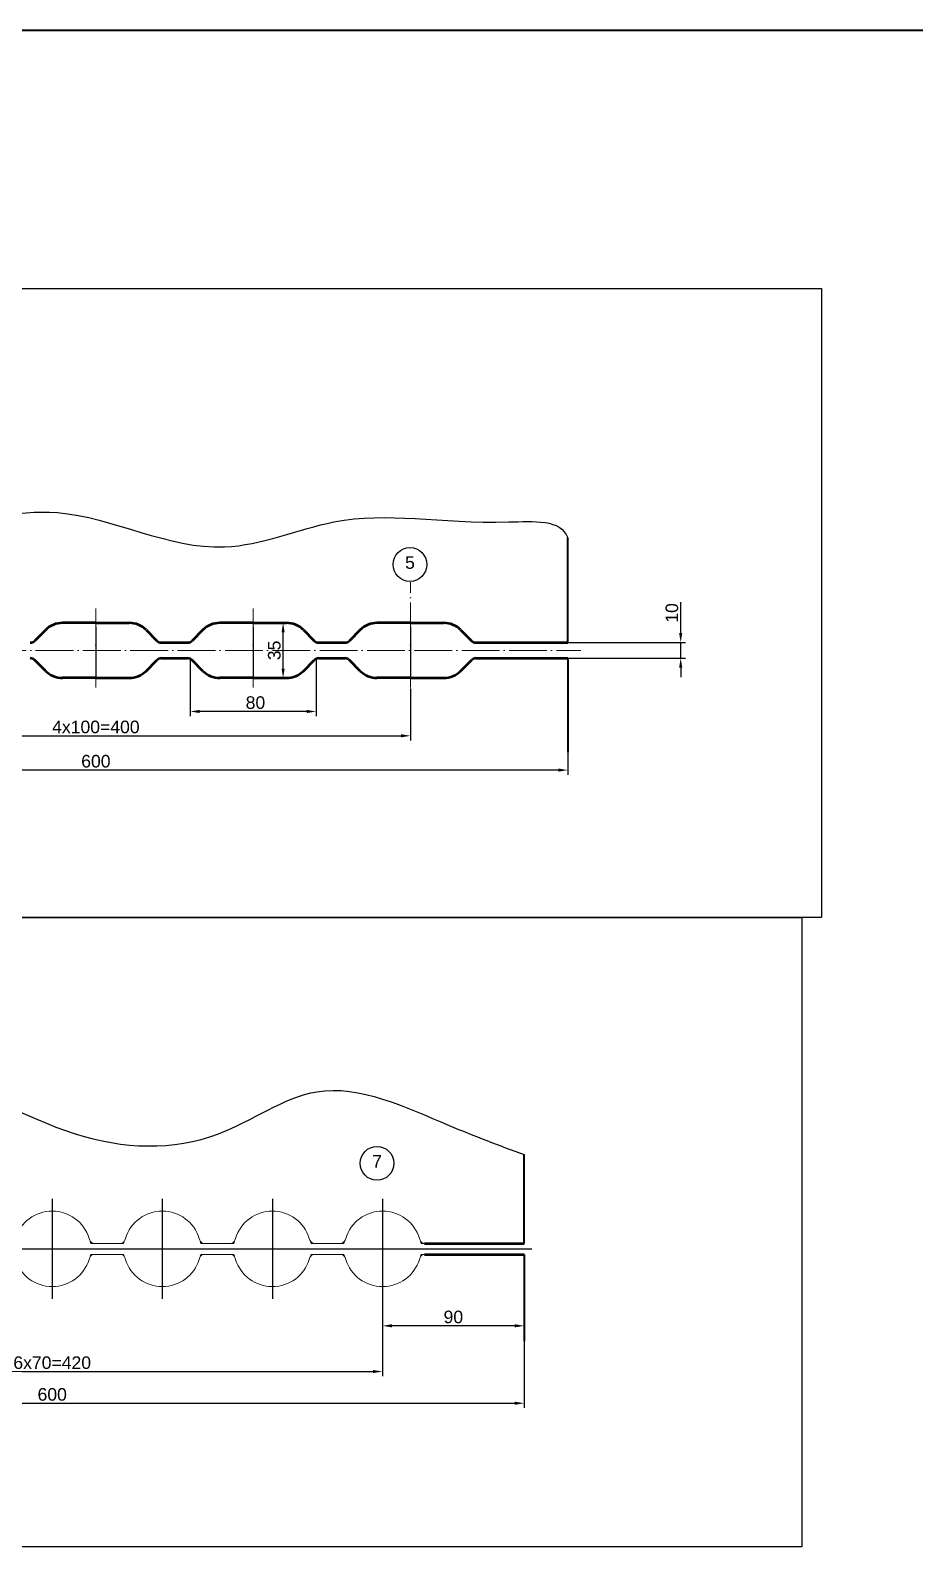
# Model space of a CAD drawing. Header units: millimetres. Extents: x 1526 to 31626, y -4643 to 9189.
# Drawn here: x 5664 to 6226, y 7333 to 8297 of the extents above; entities that cross this region are included whole.
import ezdxf

# ---------------------------------------------------------------- set-up
doc = ezdxf.new("R2010")
doc.units = ezdxf.units.MM
doc.linetypes.add('ACAD_ISO04W100', pattern=[30, 24, -3, 0, -3])
for name, color, linetype, lineweight in [('Quota', 3, 'Continuous', 40), ('контурная', 7, 'Continuous', 50), ('осевые', 1, 'ACAD_ISO04W100', 25), ('размерные', 7, 'Continuous', 25), ('тонкая', 7, 'Continuous', 20), ('тонкий', 7, 'Continuous', 20)]:
    doc.layers.add(name, color=color, linetype=linetype, lineweight=lineweight)
doc.layers.add('осевая', color=4, linetype='Continuous')
doc.styles.get("Standard").update_dxf_attribs({"font": 'arial.ttf'})
doc.dimstyles.new('s2v4', dxfattribs={"dimtxt": 8, "dimasz": 6, "dimexe": 3, "dimexo": 0, "dimgap": 1.5, "dimtad": 1, "dimtxsty": 'Standard', "dimcen": 2.5, "dimadec": 0, "dimazin": 0, "dimtfac": 1, "dimtmove": 0, "dimatfit": 3, "dimfxl": 1, "dimarcsym": 0})
doc.dimstyles.new('s2v4$0', dxfattribs={"dimtxt": 8, "dimasz": 6, "dimexe": 3, "dimexo": 0, "dimgap": 1.5, "dimtad": 1, "dimtxsty": 'Standard', "dimcen": 2.5, "dimadec": 0, "dimazin": 0, "dimtfac": 1, "dimtmove": 0, "dimatfit": 3, "dimfxl": 1, "dimarcsym": 0})

# ---------------------------------------------------------------- blocks, each defined once
blk = doc.blocks.new('*D386')
at = {"layer": 'Defpoints', "color": 0, "transparency": 16777216}
for p in [(5978.05, 7463.32), (5378.05, 7456.9), (5978.05, 7423.73)]:
    blk.add_point(p, dxfattribs=at)
at = {"layer": 'тонкий', "color": 0, "lineweight": -2, "transparency": 16777216}
for p, q in [((5978.05, 7463.32), (5978.05, 7420.73)), ((5378.05, 7456.9), (5378.05, 7420.73)), ((5384.05, 7423.73), (5972.05, 7423.73))]:
    blk.add_line(p, q, dxfattribs=at)
at = {"layer": 'тонкий', "color": 0, "transparency": 16777216}
for points in [[(5384.05, 7424.73), (5384.05, 7422.73), (5378.05, 7423.73)], [(5972.05, 7424.73), (5972.05, 7422.73), (5978.05, 7423.73)]]:
    blk.add_solid(points, dxfattribs=at)
at = {"layer": 'тонкий', "color": 0, "transparency": 16777216, "insert": (5678.05, 7429.32), "char_height": 8, "attachment_point": 5}
blk.add_mtext('600', dxfattribs=at)
blk = doc.blocks.new('*D363')
at = {"layer": 'Defpoints', "color": 0, "transparency": 16777216}
for p in [(5905.8, 7878.12), (5505.8, 7857.48), (5905.8, 7848.11)]:
    blk.add_point(p, dxfattribs=at)
at = {"layer": 'тонкий', "color": 0, "lineweight": -2, "transparency": 16777216}
for p, q in [((5905.8, 7878.12), (5905.8, 7845.11)), ((5505.8, 7857.48), (5505.8, 7845.11)), ((5511.8, 7848.11), (5899.8, 7848.11))]:
    blk.add_line(p, q, dxfattribs=at)
at = {"layer": 'тонкий', "color": 0, "transparency": 16777216}
for points in [[(5511.8, 7849.11), (5511.8, 7847.11), (5505.8, 7848.11)], [(5899.8, 7849.11), (5899.8, 7847.11), (5905.8, 7848.11)]]:
    blk.add_solid(points, dxfattribs=at)
at = {"layer": 'тонкий', "color": 0, "transparency": 16777216, "insert": (5705.8, 7853.7), "char_height": 8, "attachment_point": 5}
blk.add_mtext('4x100=400', dxfattribs=at)
blk = doc.blocks.new('*D364')
at = {"layer": 'Defpoints', "color": 0, "transparency": 16777216}
for p in [(5405.8, 7837.75), (6005.8, 7837.75), (5405.8, 7826.32)]:
    blk.add_point(p, dxfattribs=at)
at = {"layer": 'тонкий', "color": 0, "lineweight": -2, "transparency": 16777216}
for p, q in [((5405.8, 7837.75), (5405.8, 7823.32)), ((6005.8, 7837.75), (6005.8, 7823.32)), ((5999.8, 7826.32), (5411.8, 7826.32))]:
    blk.add_line(p, q, dxfattribs=at)
at = {"layer": 'тонкий', "color": 0, "transparency": 16777216}
for points in [[(5411.8, 7827.32), (5411.8, 7825.32), (5405.8, 7826.32)], [(5999.8, 7827.32), (5999.8, 7825.32), (6005.8, 7826.32)]]:
    blk.add_solid(points, dxfattribs=at)
at = {"layer": 'тонкий', "color": 0, "transparency": 16777216, "insert": (5705.8, 7831.91), "char_height": 8, "attachment_point": 5}
blk.add_mtext('600', dxfattribs=at)
blk = doc.blocks.new('*D317')
at = {"layer": 'Defpoints', "color": 0, "transparency": 16777216}
for p in [(5888.05, 7490.07), (5888.05, 7472.98), (5978.05, 7478.07)]:
    blk.add_point(p, dxfattribs=at)
at = {"layer": 'тонкий', "color": 0, "lineweight": -2, "transparency": 16777216}
for p, q in [((5888.05, 7490.07), (5888.05, 7469.98)), ((5972.05, 7472.98), (5894.05, 7472.98)), ((5978.05, 7478.07), (5978.05, 7469.98))]:
    blk.add_line(p, q, dxfattribs=at)
at = {"layer": 'тонкий', "color": 0, "transparency": 16777216}
for points in [[(5894.05, 7473.98), (5894.05, 7471.98), (5888.05, 7472.98)], [(5972.05, 7473.98), (5972.05, 7471.98), (5978.05, 7472.98)]]:
    blk.add_solid(points, dxfattribs=at)
at = {"layer": 'тонкий', "color": 0, "transparency": 16777216, "insert": (5933.05, 7478.56), "char_height": 8, "attachment_point": 5}
blk.add_mtext('90', dxfattribs=at)
blk = doc.blocks.new('*D212')
at = {"layer": 'Defpoints', "color": 0, "transparency": 16777216}
for p in [(5888.05, 7469.98), (5468.05, 7450.95), (5888.05, 7443.9)]:
    blk.add_point(p, dxfattribs=at)
at = {"layer": 'тонкий', "color": 0, "lineweight": -2, "transparency": 16777216}
for p, q in [((5888.05, 7469.98), (5888.05, 7440.9)), ((5468.05, 7450.95), (5468.05, 7440.9)), ((5474.05, 7443.9), (5882.05, 7443.9))]:
    blk.add_line(p, q, dxfattribs=at)
at = {"layer": 'тонкий', "color": 0, "transparency": 16777216}
for points in [[(5474.05, 7444.9), (5474.05, 7442.9), (5468.05, 7443.9)], [(5882.05, 7444.9), (5882.05, 7442.9), (5888.05, 7443.9)]]:
    blk.add_solid(points, dxfattribs=at)
at = {"layer": 'тонкий', "color": 0, "transparency": 16777216, "insert": (5678.05, 7449.48), "char_height": 8, "attachment_point": 5}
blk.add_mtext('6x70=420', dxfattribs=at)
blk = doc.blocks.new('*D981')
at = {"layer": 'Defpoints', "color": 0, "transparency": 16777216}
for p in [(6005.8, 7907.4), (6077.58, 7907.4), (6005.8, 7897.4)]:
    blk.add_point(p, dxfattribs=at)
at = {"layer": 'тонкий', "color": 0, "lineweight": -2, "transparency": 16777216}
for p, q in [((6077.58, 7913.4), (6077.58, 7933.08)), ((6005.8, 7907.4), (6080.58, 7907.4)), ((6077.58, 7897.4), (6077.58, 7907.4)), ((6005.8, 7897.4), (6080.58, 7897.4)), ((6077.58, 7891.4), (6077.58, 7885.4))]:
    blk.add_line(p, q, dxfattribs=at)
at = {"layer": 'тонкий', "color": 0, "transparency": 16777216}
for points in [[(6076.58, 7913.4), (6078.58, 7913.4), (6077.58, 7907.4)], [(6076.58, 7891.4), (6078.58, 7891.4), (6077.58, 7897.4)]]:
    blk.add_solid(points, dxfattribs=at)
at = {"layer": 'тонкий', "color": 0, "transparency": 16777216, "insert": (6072, 7926.24), "char_height": 8, "attachment_point": 5, "rotation": 90}
blk.add_mtext('10', dxfattribs=at)
blk = doc.blocks.new('*D982')
at = {"layer": 'Defpoints', "color": 0, "transparency": 16777216}
for p in [(5765.8, 7897.4), (5845.8, 7897.4), (5765.8, 7863.59)]:
    blk.add_point(p, dxfattribs=at)
at = {"layer": 'тонкий', "color": 0, "lineweight": -2, "transparency": 16777216}
for p, q in [((5765.8, 7897.4), (5765.8, 7860.59)), ((5845.8, 7897.4), (5845.8, 7860.59)), ((5839.8, 7863.59), (5771.8, 7863.59))]:
    blk.add_line(p, q, dxfattribs=at)
at = {"layer": 'тонкий', "color": 0, "transparency": 16777216}
for points in [[(5771.8, 7864.59), (5771.8, 7862.59), (5765.8, 7863.59)], [(5839.8, 7864.59), (5839.8, 7862.59), (5845.8, 7863.59)]]:
    blk.add_solid(points, dxfattribs=at)
at = {"layer": 'тонкий', "color": 0, "transparency": 16777216, "insert": (5807.25, 7869.18), "char_height": 8, "attachment_point": 5}
blk.add_mtext('80', dxfattribs=at)
blk = doc.blocks.new('*D983')
at = {"layer": 'Defpoints', "color": 0, "transparency": 16777216}
for p in [(5816.44, 7919.9), (5824.84, 7919.9), (5816.44, 7884.9)]:
    blk.add_point(p, dxfattribs=at)
at = {"layer": 'тонкий', "color": 0, "lineweight": -2, "transparency": 16777216}
for p, q in [((5816.44, 7919.9), (5827.84, 7919.9)), ((5824.84, 7890.9), (5824.84, 7913.9)), ((5816.44, 7884.9), (5827.84, 7884.9))]:
    blk.add_line(p, q, dxfattribs=at)
at = {"layer": 'тонкий', "color": 0, "transparency": 16777216}
for points in [[(5823.84, 7913.9), (5825.84, 7913.9), (5824.84, 7919.9)], [(5823.84, 7890.9), (5825.84, 7890.9), (5824.84, 7884.9)]]:
    blk.add_solid(points, dxfattribs=at)
at = {"layer": 'тонкий', "color": 0, "transparency": 16777216, "insert": (5819.25, 7902.4), "char_height": 8, "attachment_point": 5, "rotation": 90}
blk.add_mtext('35', dxfattribs=at)

msp = doc.modelspace()

# ---------------------------------------------------------------- linework, layer by layer
at = {"lineweight": 40}
for p, q in [((6005.79829, 7907.40387), (6005.79829, 7973.95466)), ((6005.79829, 7897.40387), (6005.79829, 7837.74742)), ((5978.05117, 7525.39251), (5978.05117, 7581.81781)), ((5978.05117, 7518.39251), (5978.05117, 7463.31583))]:
    msp.add_line(p, q, dxfattribs=at)
at = {"color": 2}
for points in [[(5132.81145, 7732.54836), (5132.81145, 8132.54836), (6167.07762, 8132.54836), (6167.07762, 7732.54836), (5132.81145, 7732.54836), (5132.81145, 8132.54836)], [(5120.23414, 7332.54836), (5120.23414, 7732.54836), (6154.50032, 7732.54836), (6154.50032, 7332.54836), (5120.23414, 7332.54836), (5120.23414, 7732.54836)]]:
    msp.add_lwpolyline(points, dxfattribs=at)
for centre in [(5905.47713, 7957.03132), (5884.5414, 7576.29312)]:
    msp.add_circle(centre, 10.75362)
at = {"layer": 'Quota'}
msp.add_lwpolyline([(4977.71994, 8296.67596), (7374.22964, 8296.67596), (7374.22964, 3030.00211), (4345.01887, 3030.00211), (4345.01887, 8296.67596), (4977.71994, 8296.67596)], dxfattribs=at)
at = {"layer": 'контурная'}
for p, q in [((5673.90489, 7915.51048), (5666.96986, 7908.57545)), ((5705.79829, 7919.90387), (5684.51149, 7919.90387)), ((5705.79829, 7919.90387), (5727.08508, 7919.90387)), ((5737.69168, 7915.51048), (5744.62671, 7908.57545)), ((5773.90489, 7915.51048), (5766.96986, 7908.57545)), ((5805.79829, 7919.90387), (5784.51149, 7919.90387)), ((5805.79829, 7919.90387), (5827.08508, 7919.90387)), ((5837.69168, 7915.51048), (5844.62671, 7908.57545)), ((5873.90489, 7915.51048), (5866.96986, 7908.57545)), ((5905.79829, 7919.90387), (5884.51149, 7919.90387)), ((5905.79829, 7919.90387), (5927.08508, 7919.90387)), ((5937.69168, 7915.51048), (5944.62671, 7908.57545)), ((5747.45514, 7907.40387), (5764.14143, 7907.40387)), ((5847.45514, 7907.40387), (5864.14143, 7907.40387)), ((5947.45514, 7907.40387), (6005.79829, 7907.40387)), ((5673.90489, 7889.29727), (5666.96986, 7896.2323)), ((5737.69168, 7889.29727), (5744.62671, 7896.2323)), ((5747.45514, 7897.40387), (5764.14143, 7897.40387)), ((5773.90489, 7889.29727), (5766.96986, 7896.2323)), ((5837.69168, 7889.29727), (5844.62671, 7896.2323)), ((5847.45514, 7897.40387), (5864.14143, 7897.40387)), ((5873.90489, 7889.29727), (5866.96986, 7896.2323)), ((5937.69168, 7889.29727), (5944.62671, 7896.2323)), ((5947.45514, 7897.40387), (6005.79829, 7897.40387)), ((5947.45514, 7897.40387), (5951.56804, 7897.40387)), ((5705.79829, 7884.90387), (5684.51149, 7884.90387)), ((5705.79829, 7884.90387), (5727.08508, 7884.90387)), ((5805.79829, 7884.90387), (5784.51149, 7884.90387)), ((5805.79829, 7884.90387), (5827.08508, 7884.90387)), ((5905.79829, 7884.90387), (5884.51149, 7884.90387)), ((5905.79829, 7884.90387), (5927.08508, 7884.90387)), ((5914.72987, 7525.39251), (5978.05117, 7525.39251)), ((5914.72987, 7518.39251), (5978.05117, 7518.39251))]:
    msp.add_line(p, q, dxfattribs=at)
for centre, radius, start, end in [((5684.51149, 7904.90387), 15, 90, 135), ((5727.08508, 7904.90387), 15, 45, 90), ((5784.51149, 7904.90387), 15, 90, 135), ((5827.08508, 7904.90387), 15, 45, 90), ((5884.51149, 7904.90387), 15, 90, 135), ((5927.08508, 7904.90387), 15, 45, 90), ((5664.14143, 7911.40387), 4, 270, 315), ((5747.45514, 7911.40387), 4, 225, 270), ((5764.14143, 7911.40387), 4, 270, 315), ((5847.45514, 7911.40387), 4, 225, 270), ((5864.14143, 7911.40387), 4, 270, 315), ((5947.45514, 7911.40387), 4, 225, 270), ((5664.14143, 7893.40387), 4, 45, 90), ((5747.45514, 7893.40387), 4, 90, 135), ((5764.14143, 7893.40387), 4, 45, 90), ((5847.45514, 7893.40387), 4, 90, 135), ((5864.14143, 7893.40387), 4, 45, 90), ((5947.45514, 7893.40387), 4, 90, 135), ((5684.51149, 7899.90387), 15, 225, 270), ((5727.08508, 7899.90387), 15, 270, 315), ((5784.51149, 7899.90387), 15, 225, 270), ((5827.08508, 7899.90387), 15, 270, 315), ((5884.51149, 7899.90387), 15, 225, 270), ((5927.08508, 7899.90387), 15, 270, 315)]:
    msp.add_arc(centre, radius, start, end, dxfattribs=at)
at = {"layer": 'осевая'}
for p, q in [((5705.79829, 7917.40387), (5705.79829, 7884.29703)), ((5805.79829, 7917.40387), (5805.79829, 7884.29703)), ((5905.79829, 7917.40387), (5905.79829, 7884.29703)), ((5678.05117, 7553.71231), (5678.05117, 7490.0727)), ((5748.05117, 7553.71231), (5748.05117, 7490.0727)), ((5818.05117, 7553.71231), (5818.05117, 7490.0727)), ((5888.05117, 7553.71231), (5888.05117, 7490.0727)), ((5615.05117, 7521.89251), (5982.98246, 7521.89251))]:
    msp.add_line(p, q, dxfattribs=at)
at = {"layer": 'осевые', "lineweight": 15}
for p, q in [((5905.79829, 7878.82237), (5905.79829, 7945.78494)), ((5705.79829, 7878.82237), (5705.79829, 7929.03671)), ((5805.79829, 7878.82237), (5805.79829, 7929.03671)), ((5396.60001, 7902.40387), (6014.09296, 7902.40387))]:
    msp.add_line(p, q, dxfattribs=at)
at = {"layer": 'размерные'}
for points in [[(5405.79829, 7978.697), (5494.62657, 7959.27209), (5601.87918, 7977.12847), (5681.32558, 7990.02475), (5787.58504, 7968.2003), (5857.10066, 7984.07263), (5968.32558, 7984.07263), (6005.79829, 7973.95466), (6006.06269, 7973.1604)], [(5378.05117, 7593.71958), (5503.21919, 7593.71958), (5597.93387, 7625.39228), (5692.64867, 7595.04451), (5783.7892, 7595.04451), (5846.33663, 7621.82195), (5930.32898, 7600.39998), (5978.05117, 7581.81781)]]:
    msp.add_spline(points, degree=3, dxfattribs=at)
at = {"layer": 'тонкая'}
for p, q in [((5664.14143, 7907.40387), (5665.79829, 7907.40387)), ((5666.75386, 7908.35945), (5665.79829, 7907.40387)), ((5744.84271, 7908.35945), (5745.79829, 7907.40387)), ((5747.45514, 7907.40387), (5745.79829, 7907.40387)), ((5764.14143, 7907.40387), (5765.79829, 7907.40387)), ((5766.75386, 7908.35945), (5765.79829, 7907.40387)), ((5844.84271, 7908.35945), (5845.79829, 7907.40387)), ((5847.45514, 7907.40387), (5845.79829, 7907.40387)), ((5864.14143, 7907.40387), (5865.79829, 7907.40387)), ((5866.75386, 7908.35945), (5865.79829, 7907.40387)), ((5944.84271, 7908.35945), (5945.79829, 7907.40387)), ((5947.45514, 7907.40387), (5945.79829, 7907.40387)), ((5664.14143, 7897.40387), (5665.79829, 7897.40387)), ((5666.75386, 7896.4483), (5665.79829, 7897.40387)), ((5744.84271, 7896.4483), (5745.79829, 7897.40387)), ((5747.45514, 7897.40387), (5745.79829, 7897.40387)), ((5764.14143, 7897.40387), (5765.79829, 7897.40387)), ((5766.75386, 7896.4483), (5765.79829, 7897.40387)), ((5844.84271, 7896.4483), (5845.79829, 7897.40387)), ((5847.45514, 7897.40387), (5845.79829, 7897.40387)), ((5864.14143, 7897.40387), (5865.79829, 7897.40387)), ((5866.75386, 7896.4483), (5865.79829, 7897.40387)), ((5944.84271, 7896.4483), (5945.79829, 7897.40387)), ((5947.45514, 7897.40387), (5945.79829, 7897.40387)), ((5701.91079, 7527.36645), (5701.46986, 7528.57791)), ((5702.62925, 7525.39251), (5702.19696, 7526.58021)), ((5704.72987, 7525.39251), (5702.62925, 7525.39251)), ((5721.36457, 7525.39251), (5704.72987, 7525.39251)), ((5721.36457, 7525.39251), (5723.46519, 7525.39251)), ((5723.46519, 7525.39251), (5723.89748, 7526.58021)), ((5724.18365, 7527.36645), (5724.62458, 7528.57791)), ((5771.91079, 7527.36645), (5771.46986, 7528.57791)), ((5772.62925, 7525.39251), (5772.19696, 7526.58021)), ((5774.72987, 7525.39251), (5772.62925, 7525.39251)), ((5791.36457, 7525.39251), (5774.72987, 7525.39251)), ((5791.36457, 7525.39251), (5793.46519, 7525.39251)), ((5793.46519, 7525.39251), (5793.89748, 7526.58021)), ((5794.18365, 7527.36645), (5794.62458, 7528.57791)), ((5841.91079, 7527.36645), (5841.46986, 7528.57791)), ((5842.62925, 7525.39251), (5842.19696, 7526.58021)), ((5844.72987, 7525.39251), (5842.62925, 7525.39251)), ((5861.36457, 7525.39251), (5844.72987, 7525.39251)), ((5861.36457, 7525.39251), (5863.46519, 7525.39251)), ((5863.46519, 7525.39251), (5863.89748, 7526.58021)), ((5864.18365, 7527.36645), (5864.62458, 7528.57791)), ((5911.91079, 7527.36645), (5911.46986, 7528.57791)), ((5912.62925, 7525.39251), (5912.19696, 7526.58021)), ((5914.72987, 7525.39251), (5912.62925, 7525.39251)), ((5924.36457, 7525.39251), (5914.72987, 7525.39251)), ((5701.91079, 7516.41857), (5701.46986, 7515.20711)), ((5702.62925, 7518.39251), (5702.19696, 7517.20481)), ((5704.72987, 7518.39251), (5702.62925, 7518.39251)), ((5721.36457, 7518.39251), (5704.72987, 7518.39251)), ((5721.36457, 7518.39251), (5723.46519, 7518.39251)), ((5723.46519, 7518.39251), (5723.89748, 7517.20481)), ((5724.18365, 7516.41857), (5724.62458, 7515.20711)), ((5771.91079, 7516.41857), (5771.46986, 7515.20711)), ((5772.62925, 7518.39251), (5772.19696, 7517.20481)), ((5774.72987, 7518.39251), (5772.62925, 7518.39251)), ((5791.36457, 7518.39251), (5774.72987, 7518.39251)), ((5791.36457, 7518.39251), (5793.46519, 7518.39251)), ((5793.46519, 7518.39251), (5793.89748, 7517.20481)), ((5794.18365, 7516.41857), (5794.62458, 7515.20711)), ((5841.91079, 7516.41857), (5841.46986, 7515.20711)), ((5842.62925, 7518.39251), (5842.19696, 7517.20481)), ((5844.72987, 7518.39251), (5842.62925, 7518.39251)), ((5861.36457, 7518.39251), (5844.72987, 7518.39251)), ((5861.36457, 7518.39251), (5863.46519, 7518.39251)), ((5863.46519, 7518.39251), (5863.89748, 7517.20481)), ((5864.18365, 7516.41857), (5864.62458, 7515.20711)), ((5911.91079, 7516.41857), (5911.46986, 7515.20711)), ((5912.62925, 7518.39251), (5912.19696, 7517.20481)), ((5914.72987, 7518.39251), (5912.62925, 7518.39251)), ((5924.36457, 7518.39251), (5914.72987, 7518.39251))]:
    msp.add_line(p, q, dxfattribs=at)
for centre, radius, start, end in [((5678.04722, 7521.39251), 24.5, 17.05452613, 162.94547387), ((5748.04722, 7521.39251), 24.5, 17.05452613, 162.94547387), ((5818.04722, 7521.39251), 24.5, 17.05452613, 162.94547387), ((5888.04722, 7521.39251), 24.5, 17.05452613, 162.94547387), ((5704.72987, 7528.39251), 3, 200, 270), ((5721.36457, 7528.39251), 3, 270, 340), ((5774.72987, 7528.39251), 3, 200, 270), ((5791.36457, 7528.39251), 3, 270, 340), ((5844.72987, 7528.39251), 3, 200, 270), ((5861.36457, 7528.39251), 3, 270, 340), ((5914.72987, 7528.39251), 3, 200, 270), ((5678.04722, 7522.39251), 24.5, 197.05452613, 342.94547387), ((5704.72987, 7515.39251), 3, 90, 160), ((5721.36457, 7515.39251), 3, 20, 90), ((5748.04722, 7522.39251), 24.5, 197.05452613, 342.94547387), ((5774.72987, 7515.39251), 3, 90, 160), ((5791.36457, 7515.39251), 3, 20, 90), ((5818.04722, 7522.39251), 24.5, 197.05452613, 342.94547387), ((5844.72987, 7515.39251), 3, 90, 160), ((5861.36457, 7515.39251), 3, 20, 90), ((5888.04722, 7522.39251), 24.5, 197.05452613, 342.94547387), ((5914.72987, 7515.39251), 3, 90, 160)]:
    msp.add_arc(centre, radius, start, end, dxfattribs=at)

# ---------------------------------------------------------------- texts
at = {"char_height": 8, "attachment_point": 5}
for s, insert in [('5', (5905.47515, 7958.23719)), ('7', (5884.53941, 7577.49899))]:
    msp.add_mtext(s, dxfattribs=dict(at, insert=insert))

# ---------------------------------------------------------------- dimensions: what is measured, and where the dimension line sits
at = {"layer": 'тонкий'}
for base, p1, p2, picture, middle in [((6077.58281, 7907.40387), (6005.79829, 7897.40387), (6005.79829, 7907.40387), '*D981', (6071.99822, 7926.24357)), ((5824.84072, 7919.90387), (5816.44168, 7884.90387), (5816.44168, 7919.90387), '*D983', (5819.2534, 7902.40387))]:
    dim = msp.add_linear_dim(base=base, p1=p1, p2=p2, angle=90, dimstyle='s2v4$0', dxfattribs=at)
    dim.commit()
    dim.dimension.update_dxf_attribs({"geometry": picture, "text_midpoint": middle})
dim = msp.add_linear_dim(base=(5765.79829, 7863.59242), p1=(5845.79829, 7897.40387), p2=(5765.79829, 7897.40387), dimstyle='s2v4$0', dxfattribs=at)
dim.commit()
dim.dimension.update_dxf_attribs({"geometry": '*D982', "text_midpoint": (5807.25231, 7863.59242), "dimtype": 160})
for base, p1, p2, text, picture, middle in [((5905.79829, 7848.11143), (5505.79829, 7857.47822), (5905.79829, 7878.12237), '4x100=<>', '*D363', (5705.79829, 7853.69602)), ((5888.05117, 7443.89672), (5468.05117, 7450.95137), (5888.05117, 7469.97717), '6x70=<>', '*D212', (5678.05117, 7449.4813))]:
    dim = msp.add_linear_dim(base=base, p1=p1, p2=p2, text=text, dimstyle='s2v4', dxfattribs=at)
    dim.commit()
    dim.dimension.update_dxf_attribs({"geometry": picture, "text_midpoint": middle})
for base, p1, p2, picture, middle in [((5405.79829, 7826.32367), (6005.79829, 7837.74742), (5405.79829, 7837.74742), '*D364', (5705.79829, 7831.90826)), ((5888.05117, 7472.97717), (5978.05117, 7478.065), (5888.05117, 7490.0727), '*D317', (5933.05117, 7478.56175)), ((5978.05117, 7423.73161), (5378.05117, 7456.90363), (5978.05117, 7463.31583), '*D386', (5678.05117, 7429.31619))]:
    dim = msp.add_linear_dim(base=base, p1=p1, p2=p2, dimstyle='s2v4', dxfattribs=at)
    dim.commit()
    dim.dimension.update_dxf_attribs({"geometry": picture, "text_midpoint": middle})

doc.saveas('drawing.dxf')
